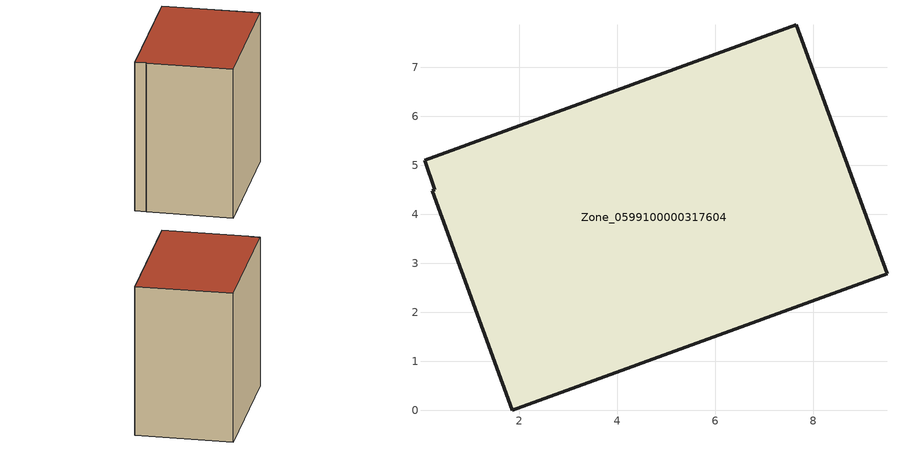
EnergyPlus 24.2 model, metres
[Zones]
Zone_0599100000317604
 floor ground (C_G): 0.28,4.51 0.07,5.11 7.65,7.87 9.51,2.79 1.85,0 0.22,4.48 z0
 wall outside (C_F): 9.51,2.79 7.65,7.87 0.07,5.11 0.28,4.51 0.22,4.48 1.85,0 9.51,2.79 z0:8.69
 roof outside (C_R): 0.07,5.11 0.28,4.51 0.22,4.48 1.85,0 9.51,2.79 7.65,7.87 z8.69
[BUILDING]
Pand.0599100000317604: North Axis=0; Terrain=City; Loads Convergence Tolerance Value=0.04; Temperature Convergence Tolerance Value=0.4; Solar Distribution=FullExterior; Maximum Number of Warmup Days=25; Minimum Number of Warmup Days=1
[Site:Location]
Rotterdam.The.Hague.AP_ZH_NLD Design_Conditions: Latitude=51.96; Longitude=4.45; Time Zone=1; Elevation=-4.5
[SITE:GROUNDTEMPERATURE:BUILDINGSURFACE]
18, 18, 18, 18, 18, 18, 18, 18, 18, 18, 18, 18
[MATERIAL] Thermal Absorptance=0.9; Solar Absorptance=0.7; Visible Absorptance=0.7
Name | Roughness | Thickness | Conductivity | Density | Specific Heat
G.TI.1992-2005 | MediumSmooth | 0.15 | 0.06 | 540 | 1210
F.TI.1992-2005 | Rough | 0.3 | 0.12 | 1920 | 840
R.TI.1992-2005 | MediumRough | 0.2 | 0.08 | 1500 | 1000
[CONSTRUCTION]
C_G: G.TI.1992-2005
C_F: F.TI.1992-2005
C_R: R.TI.1992-2005
[ZONE]
Zone_0599100000317604: Type=1; Multiplier=1; Ceiling Height=Autocalculate; Volume=Autocalculate; Floor Area=autocalculate; Part of Total Floor Area=Yes
[ZONEINFILTRATION:DESIGNFLOWRATE]
Infil_Zone_0599100000317604: Zone or ZoneList or Space or SpaceList=Zone_0599100000317604; Schedule=AlwaysOn; Design Flow Rate Calculation Method=Flow/Area; Flow Rate per Floor Area=0.0015; Constant Term Coefficient=1; Temperature Term Coefficient=0; Velocity Term Coefficient=0; Velocity Squared Term Coefficient=0
[HVACTEMPLATE:ZONE:IDEALLOADSAIRSYSTEM]
Zone_0599100000317604: Maximum Heating Supply Air Temperature=50; Minimum Cooling Supply Air Temperature=13; Maximum Heating Supply Air Humidity Ratio=0.0156; Minimum Cooling Supply Air Humidity Ratio=0.0077; Heating Limit=NoLimit; Cooling Limit=NoLimit; Dehumidification Control Type=ConstantSensibleHeatRatio; Cooling Sensible Heat Ratio=0.7; Dehumidification Setpoint=60; Humidification Control Type=None; Humidification Setpoint=30; Outdoor Air Method=None; Outdoor Air Flow Rate per Person=0.00944; Outdoor Air Flow Rate per Zone Floor Area=0; Outdoor Air Flow Rate per Zone=0; Demand Controlled Ventilation Type=None; Outdoor Air Economizer Type=NoEconomizer; Heat Recovery Type=None; Sensible Heat Recovery Effectiveness=0.7; Latent Heat Recovery Effectiveness=0.65
[ZONECONTROL:THERMOSTAT]
ThermostatControl_Zone_0599100000317604: Zone or ZoneList=Zone_0599100000317604; Control Type Schedule=DualSetpointControlType; Control 1=Thermostat_Zone_0599100000317604; Temperature Difference Between Cutout And Setpoint=0
[THERMOSTATSETPOINT:DUALSETPOINT]
Thermostat_Zone_0599100000317604: Heating Setpoint Temperature Schedule=HeatingSetpoint_Zone_0599100000317604; Cooling Setpoint Temperature Schedule=CoolingSetpoint_Zone_0599100000317604
[SCHEDULE:COMPACT]
HeatingSetpoint_Zone_0599100000317604: Through: 12/31, For: AllDays, Until: 24:00, 21
CoolingSetpoint_Zone_0599100000317604: Through: 12/31, For: AllDays, Until: 24:00, 24
DualSetpointControlType: Through: 12/31, For: AllDays, Until: 24:00, 4
AlwaysOn: Through: 12/31, For: AllDays, Until: 24:00, 1
